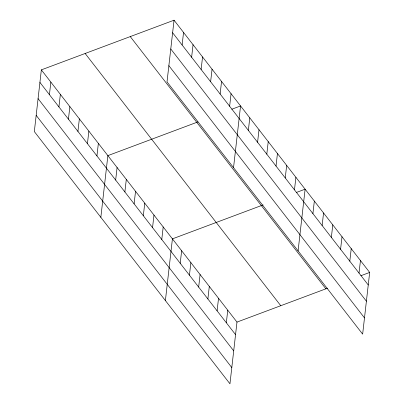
<?xml version="1.0" encoding="UTF-8"?>
<svg xmlns="http://www.w3.org/2000/svg" width="404" height="404" viewBox="0 0 404 404"><rect width="100%" height="100%" fill="white"/><g stroke="black" fill="none" stroke-linecap="round" stroke-linejoin="round"><path stroke-width="0.61" d="M41.354 69.867L34.325 131.568L229.952 383.8L236.981 322.099L41.354 69.867L174.048 20.2L369.675 272.432L362.646 334.133L167.019 81.901L174.048 20.2M49.429 94.662L50.859 82.118M58.928 106.914L60.358 94.369M68.433 119.165L69.862 106.621M77.932 131.416L79.361 118.872M87.436 143.667L88.865 131.123M96.935 155.919L98.364 143.375M100.838 217.327L107.868 155.626L197.94 121.912M115.66 180.058L117.089 167.519M124.881 191.951L126.311 179.411M134.108 203.843L135.537 191.299M143.329 215.731L144.758 203.192M152.55 227.624L153.98 215.085M182.123 44.99L183.552 32.451M161.772 239.511L163.201 226.972M191.622 57.242L193.051 44.703M165.393 300.566L172.422 238.865L263.08 204.929M201.126 69.493L202.556 56.954M180.219 263.297L181.648 250.758M210.625 81.744L212.055 69.205M189.441 275.185L190.87 262.645M220.129 93.996L221.559 81.457M198.662 287.077L200.091 274.538M229.634 106.247L231.058 93.708M207.883 298.97L209.312 286.426M217.105 310.858L218.534 298.319M233.532 167.66L240.562 105.959L231.805 109.237M226.331 322.751L227.76 310.211M248.354 130.391L249.783 117.852M257.575 142.279L259.004 129.74M266.802 154.171L268.231 141.632M276.023 166.064L277.452 153.525M285.244 177.952L286.673 165.413M294.466 189.845L295.895 177.306M298.086 250.894L305.116 189.193L296.359 192.476M312.913 213.625L314.342 201.086M322.134 225.518L323.564 212.979M331.356 237.411L332.785 224.866M340.577 249.298L342.006 236.759M349.803 261.191L351.228 248.652M359.025 273.084L360.454 260.54M236.981 322.099L327.639 288.168M360.918 275.71L369.675 272.432M172.619 32.739L368.246 284.971M170.771 48.965L366.398 301.197M168.867 65.675L364.494 317.908M130.26 36.592L325.887 288.825M85.143 53.48L280.77 305.712M39.925 82.411L235.552 334.643M38.077 98.632L233.704 350.864M36.173 115.347L231.8 367.579"/></g></svg>
